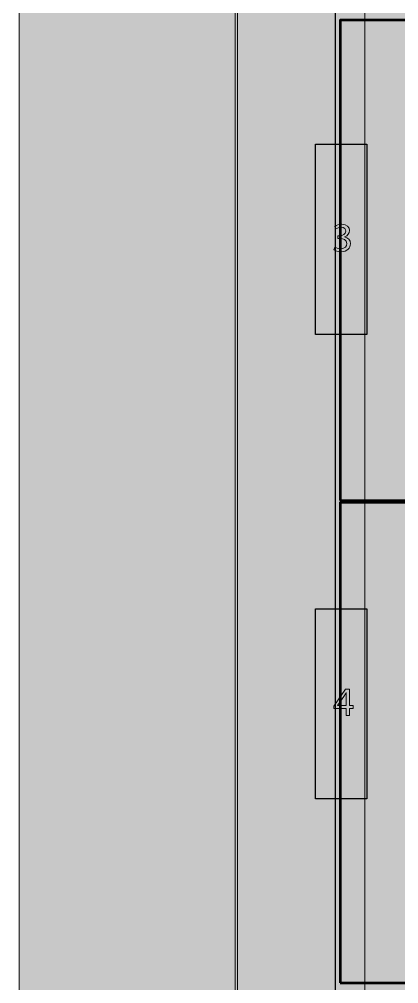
# Model space of a CAD drawing. Header units: inches. Extents: x -1481 to -429, y -1676 to -696.
# Drawn here: x -933.8 to -908.1, y -1208.2 to -1142.9 of the extents above; entities that cross this region are included whole.
import ezdxf

# ---------------------------------------------------------------- set-up
doc = ezdxf.new("R2010")
doc.units = ezdxf.units.IN
doc.header["$MEASUREMENT"] = 0
doc.layers.add('Layer 1', color=7, linetype='Continuous')
picture_1 = doc.add_image_def('image4.png', size_in_pixel=(53, 195))
picture_2 = doc.add_image_def('image6.png', size_in_pixel=(53, 195))

# ---------------------------------------------------------------- blocks, each defined once
blk = doc.blocks.new('block 75')
at = {"layer": 'Layer 1', "true_color": 0x009344}
h = blk.add_hatch(color=114, dxfattribs=at)
h.dxf.hatch_style = 2
h.paths.add_polyline_path([(-693.785, -1296.171), (-933.785, -1296.171), (-933.785, -1006.171), (-693.785, -1006.171)])
at = {"layer": 'Layer 1', "lineweight": 0}
blk.add_lwpolyline([(-693.785, -1296.171), (-933.785, -1296.171), (-933.785, -1006.171), (-693.785, -1006.171), (-693.785, -1296.171)], dxfattribs=at)
blk = doc.blocks.new('block 141')
at = {"layer": 'Layer 1', "lineweight": 0}
blk.add_lwpolyline([(-910.384, -1110.533), (-756.319, -1110.533), (-756.319, -1273.233), (-910.384, -1273.233), (-910.384, -1110.533)], dxfattribs=at)
at = {"layer": 'Layer 1', "color": 40, "lineweight": 30, "true_color": 0xf9a01b}
blk.add_open_spline([(-895.945, -1087.043), (-895.945, -1087.043), (-873.329, -1087.043), (-873.329, -1087.043), (-873.329, -1087.043), (-873.329, -1290.172), (-873.329, -1290.172), (-873.329, -1290.172), (-912.392, -1290.172), (-912.392, -1290.172), (-912.392, -1290.172), (-912.392, -1102.669), (-912.392, -1102.669), (-912.392, -1094.039), (-905.028, -1087.043), (-895.945, -1087.043)], degree=3, knots=[0, 0, 0, 0, 1, 1, 1, 2, 2, 2, 3, 3, 3, 4, 4, 4, 5, 5, 5, 5], dxfattribs=at)
blk = doc.blocks.new('block 140')
at = {"layer": 'Layer 1', "true_color": 0x49c6ea}
h = blk.add_hatch(color=133, dxfattribs=at)
h.dxf.hatch_style = 2
h.paths.add_polyline_path([(-919.173, -1282.809), (-748.857, -1282.809), (-748.857, -1065.618), (-919.173, -1065.618)])
at = {"layer": 'Layer 1', "true_color": 0xffed96}
h = blk.add_hatch(color=41, dxfattribs=at)
h.dxf.hatch_style = 2
h.paths.add_polyline_path([(-912.062, -1175.491), (-756.36, -1175.491), (-756.36, -1142.966), (-912.062, -1142.966)])
at = {"layer": 'Layer 1', "true_color": 0xfff4c8}
h = blk.add_hatch(color=254, dxfattribs=at)
h.dxf.hatch_style = 2
h.paths.add_polyline_path([(-912.062, -1208.145), (-756.36, -1208.145), (-756.36, -1175.62), (-912.062, -1175.62)])
at = {"layer": 'Layer 1', "lineweight": 0}
for points in [[(-919.173, -1282.809), (-748.857, -1282.809), (-748.857, -1065.618), (-919.173, -1065.618), (-919.173, -1282.809)], [(-919.173, -1282.809), (-748.857, -1282.809), (-748.857, -1065.618), (-919.173, -1065.618), (-919.173, -1282.809)], [(-912.062, -1175.491), (-756.36, -1175.491), (-756.36, -1142.966), (-912.062, -1142.966), (-912.062, -1175.491)], [(-912.062, -1208.145), (-756.36, -1208.145), (-756.36, -1175.62), (-912.062, -1175.62), (-912.062, -1208.145)]]:
    blk.add_lwpolyline(points, dxfattribs=at)
at = {"layer": 'Layer 1', "color": 44, "lineweight": 53, "true_color": 0xaf7e09}
for points in [[(-912.062, -1175.491), (-756.36, -1175.491), (-756.36, -1142.966), (-912.062, -1142.966), (-912.062, -1175.491)], [(-912.062, -1208.145), (-756.36, -1208.145), (-756.36, -1175.62), (-912.062, -1175.62), (-912.062, -1208.145)]]:
    blk.add_lwpolyline(points, dxfattribs=at)
at = {"layer": 'Layer 1'}
blk.add_blockref('block 141', (0, 0), dxfattribs=at)
blk = doc.blocks.new('block 145')
at = {"layer": 'Layer 1', "lineweight": 0}
blk.add_lwpolyline([(-919.173, -1282.809), (-748.857, -1282.809), (-748.857, -1065.618), (-919.173, -1065.618), (-919.173, -1282.809)], dxfattribs=at)
blk = doc.blocks.new('block 213')
at = {"layer": 'Layer 1', "lineweight": 0}
blk.add_lwpolyline([(-913.727, -1195.691), (-910.245, -1195.691), (-910.245, -1182.815), (-913.727, -1182.815), (-913.727, -1195.691)], dxfattribs=at)
at = {"layer": 'Layer 1'}
image = blk.add_image(picture_1, insert=(-913.727, -1195.691), size_in_units=(3.483, 12.876), dxfattribs=at)
blk = doc.blocks.new('block 214')
at = {"layer": 'Layer 1', "true_color": 0x231f20}
h = blk.add_hatch(color=250, dxfattribs=at)
h.dxf.hatch_style = 2
h.paths.add_polyline_path([(-911.65, -1190.054), (-911.65, -1189.566), (-912.482, -1189.566), (-912.482, -1189.406), (-911.683, -1188.263), (-911.421, -1188.263), (-911.421, -1189.376), (-911.171, -1189.376), (-911.171, -1189.566), (-911.421, -1189.566), (-911.421, -1190.054)])
edge = h.paths.add_edge_path()
edge.add_spline(control_points=[(-911.65, -1189.376), (-911.65, -1189.376), (-911.65, -1188.778), (-911.65, -1188.778), (-911.65, -1188.684), (-911.647, -1188.591), (-911.642, -1188.497), (-911.642, -1188.497), (-911.65, -1188.497), (-911.65, -1188.497), (-911.705, -1188.602), (-911.749, -1188.679), (-911.799, -1188.762), (-911.799, -1188.762), (-912.237, -1189.371), (-912.237, -1189.371), (-912.237, -1189.371), (-912.237, -1189.376), (-912.237, -1189.376), (-912.237, -1189.376), (-911.65, -1189.376), (-911.65, -1189.376)], knot_values=[0, 0, 0, 0, 1, 1, 1, 2, 2, 2, 3, 3, 3, 4, 4, 4, 5, 5, 5, 6, 6, 6, 7, 7, 7, 7], degree=3, periodic=1)
at = {"layer": 'Layer 1', "lineweight": 0}
blk.add_lwpolyline([(-911.65, -1190.054), (-911.65, -1189.566), (-912.482, -1189.566), (-912.482, -1189.406), (-911.683, -1188.263), (-911.421, -1188.263), (-911.421, -1189.376), (-911.171, -1189.376), (-911.171, -1189.566), (-911.421, -1189.566), (-911.421, -1190.054), (-911.65, -1190.054)], dxfattribs=at)
blk.add_open_spline([(-911.65, -1189.376), (-911.65, -1189.376), (-911.65, -1188.778), (-911.65, -1188.778), (-911.65, -1188.684), (-911.647, -1188.591), (-911.642, -1188.497), (-911.642, -1188.497), (-911.65, -1188.497), (-911.65, -1188.497), (-911.705, -1188.602), (-911.749, -1188.679), (-911.799, -1188.762), (-911.799, -1188.762), (-912.237, -1189.371), (-912.237, -1189.371), (-912.237, -1189.371), (-912.237, -1189.376), (-912.237, -1189.376), (-912.237, -1189.376), (-911.65, -1189.376), (-911.65, -1189.376)], degree=3, knots=[0, 0, 0, 0, 1, 1, 1, 2, 2, 2, 3, 3, 3, 4, 4, 4, 5, 5, 5, 6, 6, 6, 7, 7, 7, 7], dxfattribs=at)
blk = doc.blocks.new('block 218')
at = {"layer": 'Layer 1', "lineweight": 0}
blk.add_lwpolyline([(-913.727, -1164.245), (-910.245, -1164.245), (-910.245, -1151.369), (-913.727, -1151.369), (-913.727, -1164.245)], dxfattribs=at)
at = {"layer": 'Layer 1'}
image = blk.add_image(picture_2, insert=(-913.727, -1164.245), size_in_units=(3.483, 12.876), dxfattribs=at)
blk = doc.blocks.new('block 219')
at = {"layer": 'Layer 1', "true_color": 0x231f20}
h = blk.add_hatch(color=250, dxfattribs=at)
h.dxf.hatch_style = 2
edge = h.paths.add_edge_path()
edge.add_spline(control_points=[(-912.408, -1158.33), (-912.339, -1158.374), (-912.179, -1158.443), (-912.011, -1158.443), (-911.7, -1158.443), (-911.603, -1158.244), (-911.606, -1158.095), (-911.609, -1157.845), (-911.835, -1157.737), (-912.069, -1157.737), (-912.069, -1157.737), (-912.204, -1157.737), (-912.204, -1157.737), (-912.204, -1157.737), (-912.204, -1157.555), (-912.204, -1157.555), (-912.204, -1157.555), (-912.069, -1157.555), (-912.069, -1157.555), (-911.892, -1157.555), (-911.669, -1157.464), (-911.669, -1157.252), (-911.669, -1157.109), (-911.76, -1156.982), (-911.983, -1156.982), (-912.127, -1156.982), (-912.265, -1157.045), (-912.342, -1157.1), (-912.342, -1157.1), (-912.405, -1156.924), (-912.405, -1156.924), (-912.311, -1156.855), (-912.13, -1156.786), (-911.937, -1156.786), (-911.584, -1156.786), (-911.424, -1156.996), (-911.424, -1157.213), (-911.424, -1157.398), (-911.534, -1157.555), (-911.755, -1157.635), (-911.755, -1157.635), (-911.755, -1157.641), (-911.755, -1157.641), (-911.534, -1157.685), (-911.355, -1157.85), (-911.355, -1158.101), (-911.355, -1158.388), (-911.578, -1158.638), (-912.008, -1158.638), (-912.209, -1158.638), (-912.386, -1158.575), (-912.474, -1158.517), (-912.474, -1158.517), (-912.408, -1158.33), (-912.408, -1158.33)], knot_values=[0, 0, 0, 0, 1, 1, 1, 2, 2, 2, 3, 3, 3, 4, 4, 4, 5, 5, 5, 6, 6, 6, 7, 7, 7, 8, 8, 8, 9, 9, 9, 10, 10, 10, 11, 11, 11, 12, 12, 12, 13, 13, 13, 14, 14, 14, 15, 15, 15, 16, 16, 16, 17, 17, 17, 18, 18, 18, 18], degree=3, periodic=1)
at = {"layer": 'Layer 1', "lineweight": 0}
blk.add_open_spline([(-912.408, -1158.33), (-912.339, -1158.374), (-912.179, -1158.443), (-912.011, -1158.443), (-911.7, -1158.443), (-911.603, -1158.244), (-911.606, -1158.095), (-911.609, -1157.845), (-911.835, -1157.737), (-912.069, -1157.737), (-912.069, -1157.737), (-912.204, -1157.737), (-912.204, -1157.737), (-912.204, -1157.737), (-912.204, -1157.555), (-912.204, -1157.555), (-912.204, -1157.555), (-912.069, -1157.555), (-912.069, -1157.555), (-911.892, -1157.555), (-911.669, -1157.464), (-911.669, -1157.252), (-911.669, -1157.109), (-911.76, -1156.982), (-911.983, -1156.982), (-912.127, -1156.982), (-912.265, -1157.045), (-912.342, -1157.1), (-912.342, -1157.1), (-912.405, -1156.924), (-912.405, -1156.924), (-912.311, -1156.855), (-912.13, -1156.786), (-911.937, -1156.786), (-911.584, -1156.786), (-911.424, -1156.996), (-911.424, -1157.213), (-911.424, -1157.398), (-911.534, -1157.555), (-911.755, -1157.635), (-911.755, -1157.635), (-911.755, -1157.641), (-911.755, -1157.641), (-911.534, -1157.685), (-911.355, -1157.85), (-911.355, -1158.101), (-911.355, -1158.388), (-911.578, -1158.638), (-912.008, -1158.638), (-912.209, -1158.638), (-912.386, -1158.575), (-912.474, -1158.517), (-912.474, -1158.517), (-912.408, -1158.33), (-912.408, -1158.33)], degree=3, knots=[0, 0, 0, 0, 1, 1, 1, 2, 2, 2, 3, 3, 3, 4, 4, 4, 5, 5, 5, 6, 6, 6, 7, 7, 7, 8, 8, 8, 9, 9, 9, 10, 10, 10, 11, 11, 11, 12, 12, 12, 13, 13, 13, 14, 14, 14, 15, 15, 15, 16, 16, 16, 17, 17, 17, 18, 18, 18, 18], dxfattribs=at)
blk = doc.blocks.new('block 139')
at = {"layer": 'Layer 1', "lineweight": 0}
blk.add_lwpolyline([(-919.173, -1282.809), (-748.857, -1282.809), (-748.857, -1065.618), (-919.173, -1065.618), (-919.173, -1282.809)], dxfattribs=at)
at = {"layer": 'Layer 1'}
for name in ['block 140', 'block 145', 'block 218', 'block 219', 'block 213', 'block 214']:
    blk.add_blockref(name, (0, 0), dxfattribs=at)

msp = doc.modelspace()

# ---------------------------------------------------------------- hatches: boundary and pattern name
at = {"layer": 'Layer 1', "true_color": 0x006738}
h = msp.add_hatch(color=116, dxfattribs=at)
h.dxf.hatch_style = 2
h.paths.add_polyline_path([(-749.015, -1281.171), (-919.015, -1281.171), (-919.015, -1062.796), (-749.015, -1062.796)])

# ---------------------------------------------------------------- linework, layer by layer
at = {"layer": 'Layer 1', "lineweight": 0}
msp.add_lwpolyline([(-749.015, -1281.171), (-919.015, -1281.171), (-919.015, -1062.796), (-749.015, -1062.796), (-749.015, -1281.171)], dxfattribs=at)

# ---------------------------------------------------------------- block references
at = {"layer": 'Layer 1'}
for name in ['block 75', 'block 139']:
    msp.add_blockref(name, (0, 0), dxfattribs=at)

doc.saveas('drawing.dxf')
